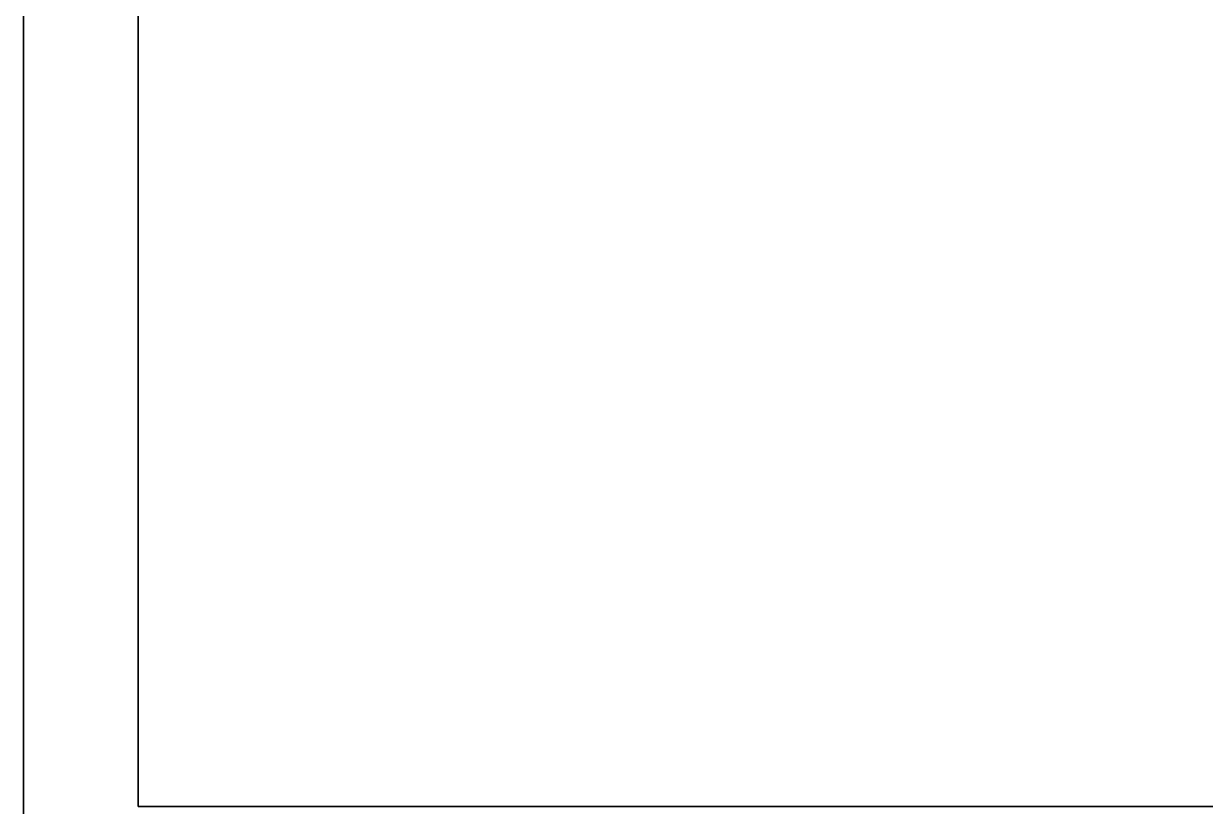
# Model space of a CAD drawing. Extents: x -1 to 1781, y -1355 to 1.
# Drawn here: x 0 to 154.7, y -645 to -542.5 of the extents above; entities that cross this region are included whole.
import ezdxf

# ---------------------------------------------------------------- set-up
doc = ezdxf.new("R2010")
doc.units = 0
for name, color, linetype in [('IQ_200_2D', 1, 'Continuous'), ('IQ_200_3D', 1, 'Continuous'), ('IQ_BROWN_3D', 32, 'Continuous')]:
    doc.layers.add(name, color=color, linetype=linetype)

msp = doc.modelspace()

# ---------------------------------------------------------------- linework, layer by layer
at = {"layer": 'IQ_200_2D'}
msp.add_line((0, -700), (0, 0), dxfattribs=at)

# ---------------------------------------------------------------- meshes
at = {"layer": 'IQ_200_3D'}
mesh = msp.add_polyface(dxfattribs=at)
corners = [(15, 0, 800), (15, -645, 800), (1765, -645, 800), (1765, 0, 800)]
mesh.append_faces([[corners[k] for k in face] for face in [(0, 1, 2, 3)]])
mesh = msp.add_polyface(dxfattribs=at)
corners = [(1765, -645, 150), (15, -645, 150), (15, 0, 150), (1765, 0, 150)]
mesh.append_faces([[corners[k] for k in face] for face in [(0, 1, 2, 3)]])
mesh = msp.add_polyface(dxfattribs=at)
corners = [(15, 0, 800), (15, 0, 150), (15, -645, 150), (15, -645, 800)]
mesh.append_faces([[corners[k] for k in face] for face in [(0, 1, 2, 3)]])
mesh = msp.add_polyface(dxfattribs=at)
corners = [(15, -645, 800), (15, -645, 150), (1765, -645, 150), (1765, -645, 800)]
mesh.append_faces([[corners[k] for k in face] for face in [(0, 1, 2, 3)]])
at = {"layer": 'IQ_BROWN_3D'}
mesh = msp.add_polyface(dxfattribs=at)
corners = [(0, 0, 840), (0, -700, 840), (1780, -700, 840), (1780, 0, 840)]
mesh.append_faces([[corners[k] for k in face] for face in [(0, 1, 2, 3)]])
mesh = msp.add_polyface(dxfattribs=at)
corners = [(1780, -700, 800), (0, -700, 800), (0, 0, 800), (1780, 0, 800)]
mesh.append_faces([[corners[k] for k in face] for face in [(0, 1, 2, 3)]])
mesh = msp.add_polyface(dxfattribs=at)
corners = [(0, 0, 840), (0, 0, 800), (0, -700, 800), (0, -700, 840)]
mesh.append_faces([[corners[k] for k in face] for face in [(0, 1, 2, 3)]])

doc.saveas('drawing.dxf')
